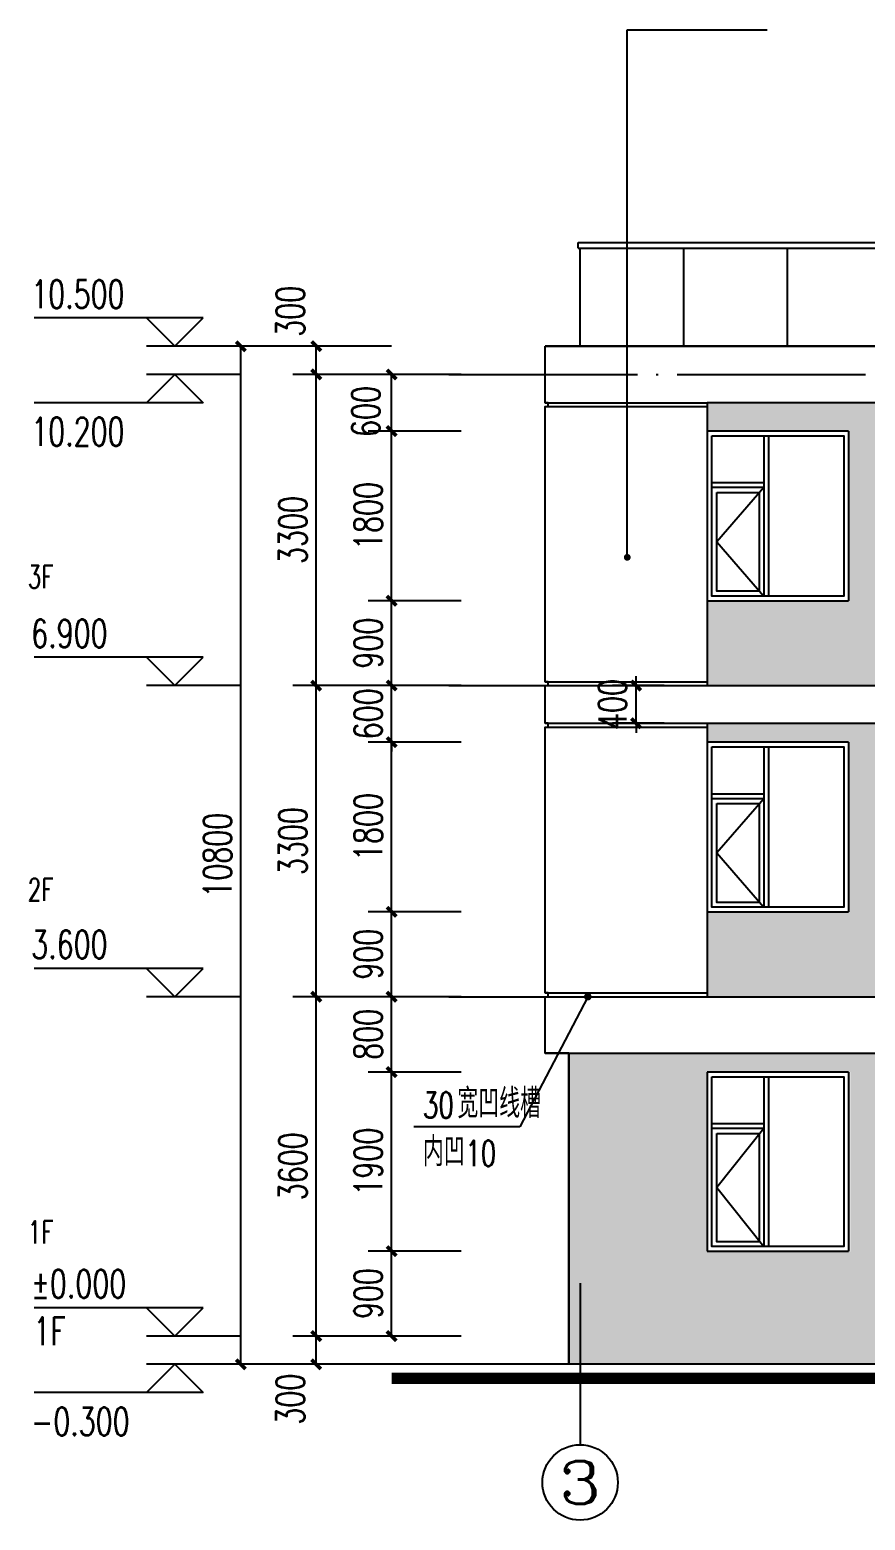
# Model space of a CAD drawing. Extents: x 79570 to 678837, y -1139230 to -612789.
# Drawn here: x 533502 to 542368, y -838727 to -822916 of the extents above; entities that cross this region are included whole.
import ezdxf
from ezdxf.enums import TextEntityAlignment as Align

# ---------------------------------------------------------------- set-up
doc = ezdxf.new("R2010")
doc.units = 0
doc.header["$LTSCALE"] = 1000
doc.header["$MEASUREMENT"] = 0
doc.linetypes.add('DOTE', pattern=[2.42, 2, -0.2, 0.02, -0.2])
for name, color, linetype in [('5', 5, 'Continuous'), ('A-注-尺寸标注......ANNO-DIMS', 90, 'Continuous'), ('A-注-尺寸标注.....ANNO-DIMS', 90, 'Continuous'), ('A-注-尺寸标注01...ANNO-DIMS-01', 95, 'Continuous'), ('A-立-填充(灰).....ELEV-PATT-SC45', 252, 'Continuous'), ('A-立-线.25........ELEV-L.25', 141, 'Continuous'), ('A-立-轮廓线.35....ELEV-OUTL.35', 31, 'Continuous'), ('A-立-门窗.........ELEV-DOWD', 146, 'Continuous'), ('A-通-轴线..........COMM-GRID', 27, 'DOTE'), ('AXIS_TEXT', 7, 'Continuous'), ('DIM_ELEV', 3, 'Continuous'), ('DIM_LEAD', 3, 'Continuous'), ('PUB_TEXT', 7, 'Continuous')]:
    doc.layers.add(name, color=color, linetype=linetype)
doc.styles.add('_TCH_AXIS', font='COMPLEX', dxfattribs={"bigfont": 'GBCBIG'})
doc.styles.add('_TCH_DIM', font='SIMPLEX', dxfattribs={"bigfont": 'GBCBIG'})
doc.styles.add('_TCH_DIM_T3', font='SIMPLEX', dxfattribs={"width": 0.705882, "bigfont": 'GBCBIG'})
doc.styles.add('COMPLEX', font='COMPLEX')
doc.dimstyles.new('_TCH_ARCH&&100', dxfattribs={"dimtxt": 297.5, "dimasz": 100, "dimexe": 250, "dimexo": 300, "dimgap": 100, "dimtad": 1, "dimdec": 0, "dimzin": 0, "dimdsep": 46, "dimtxsty": '_TCH_DIM_T3', "dimblk": 'ARCHTICK', "dimcen": 0.09, "dimclrt": 7, "dimazin": 2, "dimtfac": 1, "dimtdec": 0, "dimtix": 1, "dimtmove": 2, "dimatfit": 3, "dimfxl": 1, "dimtolj": 1, "dimtzin": 0, "dimarcsym": 0})

# ---------------------------------------------------------------- blocks, each defined once
blk = doc.blocks.new('_ArchTick')
at = {"color": 0, "linetype": 'ByBlock', "const_width": 0.4}
blk.add_lwpolyline([(-0.5, -0.5), (0.5, 0.5)], dxfattribs=at)
blk = doc.blocks.new('*D2463')
at = {"layer": 'A-注-尺寸标注......ANNO-DIMS', "color": 0, "lineweight": -2, "transparency": 16777216}
for p, q in [((537342, -826273), (536292, -826273)), ((536542, -826573), (536542, -826273)), ((537342, -826573), (536292, -826573))]:
    blk.add_line(p, q, dxfattribs=at)
at = {"layer": 'Defpoints', "color": 0, "transparency": 16777216}
for p in [(536542, -826273), (537642, -826273), (537642, -826573)]:
    blk.add_point(p, dxfattribs=at)
at = {"layer": 'A-注-尺寸标注......ANNO-DIMS', "color": 0, "lineweight": -2, "transparency": 16777216, "xscale": 100, "yscale": 100, "zscale": 100}
for p, rotation in [((536542, -826273), 90), ((536542, -826573), 270)]:
    blk.add_blockref('_ArchTick', p, dxfattribs=dict(at, rotation=rotation))
at = {"layer": 'A-注-尺寸标注......ANNO-DIMS', "color": 7, "transparency": 16777216, "insert": (536267, -825903), "char_height": 297.5, "attachment_point": 5, "rotation": 90, "style": '_TCH_DIM_T3'}
blk.add_mtext('\\A1;300', dxfattribs=at)
blk = doc.blocks.new('*D2464')
at = {"layer": 'A-注-尺寸标注......ANNO-DIMS', "color": 0, "lineweight": -2, "transparency": 16777216}
for p, q in [((537342, -826573), (536292, -826573)), ((536542, -829873), (536542, -826573)), ((537342, -829873), (536292, -829873))]:
    blk.add_line(p, q, dxfattribs=at)
at = {"layer": 'Defpoints', "color": 0, "transparency": 16777216}
for p in [(536542, -826573), (537642, -826573), (537642, -829873)]:
    blk.add_point(p, dxfattribs=at)
at = {"layer": 'A-注-尺寸标注......ANNO-DIMS', "color": 0, "lineweight": -2, "transparency": 16777216, "xscale": 100, "yscale": 100, "zscale": 100}
for p, rotation in [((536542, -826573), 90), ((536542, -829873), 270)]:
    blk.add_blockref('_ArchTick', p, dxfattribs=dict(at, rotation=rotation))
at = {"layer": 'A-注-尺寸标注......ANNO-DIMS', "color": 7, "transparency": 16777216, "insert": (536293, -828223), "char_height": 297.5, "attachment_point": 5, "rotation": 90, "style": '_TCH_DIM_T3'}
blk.add_mtext('\\A1;3300', dxfattribs=at)
blk = doc.blocks.new('*D2465')
at = {"layer": 'A-注-尺寸标注......ANNO-DIMS', "color": 0, "lineweight": -2, "transparency": 16777216}
for p, q in [((537342, -829873), (536292, -829873)), ((536542, -833173), (536542, -829873)), ((537342, -833173), (536292, -833173))]:
    blk.add_line(p, q, dxfattribs=at)
at = {"layer": 'Defpoints', "color": 0, "transparency": 16777216}
for p in [(536542, -829873), (537642, -829873), (537642, -833173)]:
    blk.add_point(p, dxfattribs=at)
at = {"layer": 'A-注-尺寸标注......ANNO-DIMS', "color": 0, "lineweight": -2, "transparency": 16777216, "xscale": 100, "yscale": 100, "zscale": 100}
for p, rotation in [((536542, -829873), 90), ((536542, -833173), 270)]:
    blk.add_blockref('_ArchTick', p, dxfattribs=dict(at, rotation=rotation))
at = {"layer": 'A-注-尺寸标注......ANNO-DIMS', "color": 7, "transparency": 16777216, "insert": (536293, -831523), "char_height": 297.5, "attachment_point": 5, "rotation": 90, "style": '_TCH_DIM_T3'}
blk.add_mtext('\\A1;3300', dxfattribs=at)
blk = doc.blocks.new('*D2466')
at = {"layer": 'A-注-尺寸标注......ANNO-DIMS', "color": 0, "lineweight": -2, "transparency": 16777216}
for p, q in [((537342, -833173), (536292, -833173)), ((536542, -836773), (536542, -833173)), ((537342, -836773), (536292, -836773))]:
    blk.add_line(p, q, dxfattribs=at)
at = {"layer": 'Defpoints', "color": 0, "transparency": 16777216}
for p in [(536542, -833173), (537642, -833173), (537642, -836773)]:
    blk.add_point(p, dxfattribs=at)
at = {"layer": 'A-注-尺寸标注......ANNO-DIMS', "color": 0, "lineweight": -2, "transparency": 16777216, "xscale": 100, "yscale": 100, "zscale": 100}
for p, rotation in [((536542, -833173), 90), ((536542, -836773), 270)]:
    blk.add_blockref('_ArchTick', p, dxfattribs=dict(at, rotation=rotation))
at = {"layer": 'A-注-尺寸标注......ANNO-DIMS', "color": 7, "transparency": 16777216, "insert": (536293, -834973), "char_height": 297.5, "attachment_point": 5, "rotation": 90, "style": '_TCH_DIM_T3'}
blk.add_mtext('\\A1;3600', dxfattribs=at)
blk = doc.blocks.new('*D2467')
at = {"layer": 'A-注-尺寸标注......ANNO-DIMS', "color": 0, "lineweight": -2, "transparency": 16777216}
for p, q in [((537342, -836773), (536292, -836773)), ((536542, -837073), (536542, -836773)), ((537342, -837073), (536292, -837073))]:
    blk.add_line(p, q, dxfattribs=at)
at = {"layer": 'Defpoints', "color": 0, "transparency": 16777216}
for p in [(536542, -836773), (537642, -836773), (537642, -837073)]:
    blk.add_point(p, dxfattribs=at)
at = {"layer": 'A-注-尺寸标注......ANNO-DIMS', "color": 0, "lineweight": -2, "transparency": 16777216, "xscale": 100, "yscale": 100, "zscale": 100}
for p, rotation in [((536542, -836773), 90), ((536542, -837073), 270)]:
    blk.add_blockref('_ArchTick', p, dxfattribs=dict(at, rotation=rotation))
at = {"layer": 'A-注-尺寸标注......ANNO-DIMS', "color": 7, "transparency": 16777216, "insert": (536267, -837443), "char_height": 297.5, "attachment_point": 5, "rotation": 90, "style": '_TCH_DIM_T3'}
blk.add_mtext('\\A1;300', dxfattribs=at)
blk = doc.blocks.new('*D2468')
at = {"layer": 'A-注-尺寸标注......ANNO-DIMS', "color": 0, "lineweight": -2, "transparency": 16777216}
for p, q in [((537342, -826273), (535492, -826273)), ((535742, -837073), (535742, -826273)), ((537342, -837073), (535492, -837073))]:
    blk.add_line(p, q, dxfattribs=at)
at = {"layer": 'Defpoints', "color": 0, "transparency": 16777216}
for p in [(535742, -826273), (537642, -826273), (537642, -837073)]:
    blk.add_point(p, dxfattribs=at)
at = {"layer": 'A-注-尺寸标注......ANNO-DIMS', "color": 0, "lineweight": -2, "transparency": 16777216, "xscale": 100, "yscale": 100, "zscale": 100}
for p, rotation in [((535742, -826273), 90), ((535742, -837073), 270)]:
    blk.add_blockref('_ArchTick', p, dxfattribs=dict(at, rotation=rotation))
at = {"layer": 'A-注-尺寸标注......ANNO-DIMS', "color": 7, "transparency": 16777216, "insert": (535493, -831673), "char_height": 297.5, "attachment_point": 5, "rotation": 90, "style": '_TCH_DIM_T3'}
blk.add_mtext('\\A1;10800', dxfattribs=at)
blk = doc.blocks.new('*D2502')
at = {"layer": 'A-注-尺寸标注01...ANNO-DIMS-01', "color": 0, "lineweight": -2, "transparency": 16777216}
for p, q in [((538080, -835873), (537092, -835873)), ((537342, -836773), (537342, -835873)), ((538080, -836773), (537092, -836773))]:
    blk.add_line(p, q, dxfattribs=at)
at = {"layer": 'Defpoints', "color": 0, "transparency": 16777216}
for p in [(537342, -835873), (538380, -835873), (538380, -836773)]:
    blk.add_point(p, dxfattribs=at)
at = {"layer": 'A-注-尺寸标注01...ANNO-DIMS-01', "color": 0, "lineweight": -2, "transparency": 16777216, "xscale": 100, "yscale": 100, "zscale": 100}
for p, rotation in [((537342, -835873), 90), ((537342, -836773), 270)]:
    blk.add_blockref('_ArchTick', p, dxfattribs=dict(at, rotation=rotation))
at = {"layer": 'A-注-尺寸标注01...ANNO-DIMS-01', "color": 7, "transparency": 16777216, "insert": (537093, -836323), "char_height": 297.5, "attachment_point": 5, "rotation": 90, "style": '_TCH_DIM_T3'}
blk.add_mtext('\\A1;900', dxfattribs=at)
blk = doc.blocks.new('*D2503')
at = {"layer": 'A-注-尺寸标注01...ANNO-DIMS-01', "color": 0, "lineweight": -2, "transparency": 16777216}
for p, q in [((538080, -833973), (537092, -833973)), ((537342, -835873), (537342, -833973)), ((538080, -835873), (537092, -835873))]:
    blk.add_line(p, q, dxfattribs=at)
at = {"layer": 'Defpoints', "color": 0, "transparency": 16777216}
for p in [(537342, -833973), (538380, -833973), (538380, -835873)]:
    blk.add_point(p, dxfattribs=at)
at = {"layer": 'A-注-尺寸标注01...ANNO-DIMS-01', "color": 0, "lineweight": -2, "transparency": 16777216, "xscale": 100, "yscale": 100, "zscale": 100}
for p, rotation in [((537342, -833973), 90), ((537342, -835873), 270)]:
    blk.add_blockref('_ArchTick', p, dxfattribs=dict(at, rotation=rotation))
at = {"layer": 'A-注-尺寸标注01...ANNO-DIMS-01', "color": 7, "transparency": 16777216, "insert": (537093, -834923), "char_height": 297.5, "attachment_point": 5, "rotation": 90, "style": '_TCH_DIM_T3'}
blk.add_mtext('\\A1;1900', dxfattribs=at)
blk = doc.blocks.new('*D2504')
at = {"layer": 'A-注-尺寸标注01...ANNO-DIMS-01', "color": 0, "lineweight": -2, "transparency": 16777216}
for p, q in [((538080, -833173), (537092, -833173)), ((537342, -833973), (537342, -833173)), ((538080, -833973), (537092, -833973))]:
    blk.add_line(p, q, dxfattribs=at)
at = {"layer": 'Defpoints', "color": 0, "transparency": 16777216}
for p in [(537342, -833173), (538380, -833173), (538380, -833973)]:
    blk.add_point(p, dxfattribs=at)
at = {"layer": 'A-注-尺寸标注01...ANNO-DIMS-01', "color": 0, "lineweight": -2, "transparency": 16777216, "xscale": 100, "yscale": 100, "zscale": 100}
for p, rotation in [((537342, -833173), 90), ((537342, -833973), 270)]:
    blk.add_blockref('_ArchTick', p, dxfattribs=dict(at, rotation=rotation))
at = {"layer": 'A-注-尺寸标注01...ANNO-DIMS-01', "color": 7, "transparency": 16777216, "insert": (537093, -833573), "char_height": 297.5, "attachment_point": 5, "rotation": 90, "style": '_TCH_DIM_T3'}
blk.add_mtext('\\A1;800', dxfattribs=at)
blk = doc.blocks.new('*D2505')
at = {"layer": 'A-注-尺寸标注01...ANNO-DIMS-01', "color": 0, "lineweight": -2, "transparency": 16777216}
for p, q in [((538080, -832273), (537092, -832273)), ((537342, -833173), (537342, -832273)), ((538080, -833173), (537092, -833173))]:
    blk.add_line(p, q, dxfattribs=at)
at = {"layer": 'Defpoints', "color": 0, "transparency": 16777216}
for p in [(537342, -832273), (538380, -832273), (538380, -833173)]:
    blk.add_point(p, dxfattribs=at)
at = {"layer": 'A-注-尺寸标注01...ANNO-DIMS-01', "color": 0, "lineweight": -2, "transparency": 16777216, "xscale": 100, "yscale": 100, "zscale": 100}
for p, rotation in [((537342, -832273), 90), ((537342, -833173), 270)]:
    blk.add_blockref('_ArchTick', p, dxfattribs=dict(at, rotation=rotation))
at = {"layer": 'A-注-尺寸标注01...ANNO-DIMS-01', "color": 7, "transparency": 16777216, "insert": (537093, -832723), "char_height": 297.5, "attachment_point": 5, "rotation": 90, "style": '_TCH_DIM_T3'}
blk.add_mtext('\\A1;900', dxfattribs=at)
blk = doc.blocks.new('*D2506')
at = {"layer": 'A-注-尺寸标注01...ANNO-DIMS-01', "color": 0, "lineweight": -2, "transparency": 16777216}
for p, q in [((538080, -830473), (537092, -830473)), ((537342, -832273), (537342, -830473)), ((538080, -832273), (537092, -832273))]:
    blk.add_line(p, q, dxfattribs=at)
at = {"layer": 'Defpoints', "color": 0, "transparency": 16777216}
for p in [(537342, -830473), (538380, -830473), (538380, -832273)]:
    blk.add_point(p, dxfattribs=at)
at = {"layer": 'A-注-尺寸标注01...ANNO-DIMS-01', "color": 0, "lineweight": -2, "transparency": 16777216, "xscale": 100, "yscale": 100, "zscale": 100}
for p, rotation in [((537342, -830473), 90), ((537342, -832273), 270)]:
    blk.add_blockref('_ArchTick', p, dxfattribs=dict(at, rotation=rotation))
at = {"layer": 'A-注-尺寸标注01...ANNO-DIMS-01', "color": 7, "transparency": 16777216, "insert": (537093, -831373), "char_height": 297.5, "attachment_point": 5, "rotation": 90, "style": '_TCH_DIM_T3'}
blk.add_mtext('\\A1;1800', dxfattribs=at)
blk = doc.blocks.new('*D2507')
at = {"layer": 'A-注-尺寸标注01...ANNO-DIMS-01', "color": 0, "lineweight": -2, "transparency": 16777216}
for p, q in [((538080, -829873), (537092, -829873)), ((537342, -829873), (537342, -829773)), ((537342, -830473), (537342, -829873)), ((538080, -830473), (537092, -830473)), ((537342, -830473), (537342, -830573))]:
    blk.add_line(p, q, dxfattribs=at)
at = {"layer": 'Defpoints', "color": 0, "transparency": 16777216}
for p in [(537342, -829873), (538380, -829873), (538380, -830473)]:
    blk.add_point(p, dxfattribs=at)
at = {"layer": 'A-注-尺寸标注01...ANNO-DIMS-01', "color": 0, "lineweight": -2, "transparency": 16777216, "xscale": 100, "yscale": 100, "zscale": 100}
for p, rotation in [((537342, -829873), 270), ((537342, -830473), 90)]:
    blk.add_blockref('_ArchTick', p, dxfattribs=dict(at, rotation=rotation))
at = {"layer": 'A-注-尺寸标注01...ANNO-DIMS-01', "color": 7, "transparency": 16777216, "insert": (537093, -830173), "char_height": 297.5, "attachment_point": 5, "rotation": 90, "style": '_TCH_DIM_T3'}
blk.add_mtext('\\A1;600', dxfattribs=at)
blk = doc.blocks.new('*D2508')
at = {"layer": 'A-注-尺寸标注01...ANNO-DIMS-01', "color": 0, "lineweight": -2, "transparency": 16777216}
for p, q in [((538080, -828973), (537092, -828973)), ((537342, -829873), (537342, -828973)), ((538080, -829873), (537092, -829873))]:
    blk.add_line(p, q, dxfattribs=at)
at = {"layer": 'Defpoints', "color": 0, "transparency": 16777216}
for p in [(537342, -828973), (538380, -828973), (538380, -829873)]:
    blk.add_point(p, dxfattribs=at)
at = {"layer": 'A-注-尺寸标注01...ANNO-DIMS-01', "color": 0, "lineweight": -2, "transparency": 16777216, "xscale": 100, "yscale": 100, "zscale": 100}
for p, rotation in [((537342, -828973), 90), ((537342, -829873), 270)]:
    blk.add_blockref('_ArchTick', p, dxfattribs=dict(at, rotation=rotation))
at = {"layer": 'A-注-尺寸标注01...ANNO-DIMS-01', "color": 7, "transparency": 16777216, "insert": (537093, -829423), "char_height": 297.5, "attachment_point": 5, "rotation": 90, "style": '_TCH_DIM_T3'}
blk.add_mtext('\\A1;900', dxfattribs=at)
blk = doc.blocks.new('*D2509')
at = {"layer": 'A-注-尺寸标注01...ANNO-DIMS-01', "color": 0, "lineweight": -2, "transparency": 16777216}
for p, q in [((538080, -827173), (537092, -827173)), ((537342, -828973), (537342, -827173)), ((538080, -828973), (537092, -828973))]:
    blk.add_line(p, q, dxfattribs=at)
at = {"layer": 'Defpoints', "color": 0, "transparency": 16777216}
for p in [(537342, -827173), (538380, -827173), (538380, -828973)]:
    blk.add_point(p, dxfattribs=at)
at = {"layer": 'A-注-尺寸标注01...ANNO-DIMS-01', "color": 0, "lineweight": -2, "transparency": 16777216, "xscale": 100, "yscale": 100, "zscale": 100}
for p, rotation in [((537342, -827173), 90), ((537342, -828973), 270)]:
    blk.add_blockref('_ArchTick', p, dxfattribs=dict(at, rotation=rotation))
at = {"layer": 'A-注-尺寸标注01...ANNO-DIMS-01', "color": 7, "transparency": 16777216, "insert": (537093, -828073), "char_height": 297.5, "attachment_point": 5, "rotation": 90, "style": '_TCH_DIM_T3'}
blk.add_mtext('\\A1;1800', dxfattribs=at)
blk = doc.blocks.new('*D2510')
at = {"layer": 'A-注-尺寸标注01...ANNO-DIMS-01', "color": 0, "lineweight": -2, "transparency": 16777216}
for p, q in [((538080, -826573), (537092, -826573)), ((537342, -827173), (537342, -826573)), ((538080, -827173), (537092, -827173))]:
    blk.add_line(p, q, dxfattribs=at)
at = {"layer": 'Defpoints', "color": 0, "transparency": 16777216}
for p in [(537342, -826573), (538380, -826573), (538380, -827173)]:
    blk.add_point(p, dxfattribs=at)
at = {"layer": 'A-注-尺寸标注01...ANNO-DIMS-01', "color": 0, "lineweight": -2, "transparency": 16777216, "xscale": 100, "yscale": 100, "zscale": 100}
for p, rotation in [((537342, -826573), 90), ((537342, -827173), 270)]:
    blk.add_blockref('_ArchTick', p, dxfattribs=dict(at, rotation=rotation))
at = {"layer": 'A-注-尺寸标注01...ANNO-DIMS-01', "color": 7, "transparency": 16777216, "insert": (537067, -826965), "char_height": 297.5, "attachment_point": 5, "rotation": 90, "style": '_TCH_DIM_T3'}
blk.add_mtext('\\A1;600', dxfattribs=at)
blk = doc.blocks.new('_AXISO')
blk.add_circle((0, 0), 0.5)
at = {"layer": 'AXIS_TEXT', "style": 'COMPLEX', "width": 1.041667}
blk.add_attdef('A', text='', height=0.56, dxfattribs=at).set_placement((-0.25, -0.28), (0.25, -0.28), align=Align.FIT)
blk = doc.blocks.new('*D3307')
at = {"layer": 'A-注-尺寸标注01...ANNO-DIMS-01', "color": 0, "lineweight": -2, "transparency": 16777216}
for p, q in [((540235, -829873), (539686, -829873)), ((539936, -829873), (539936, -829773)), ((539936, -830273), (539936, -829873)), ((540235, -830273), (539686, -830273)), ((539936, -830273), (539936, -830373))]:
    blk.add_line(p, q, dxfattribs=at)
at = {"layer": 'Defpoints', "color": 0, "transparency": 16777216}
for p in [(539936, -829873), (540535, -829873), (540535, -830273)]:
    blk.add_point(p, dxfattribs=at)
at = {"layer": 'A-注-尺寸标注01...ANNO-DIMS-01', "color": 0, "lineweight": -2, "transparency": 16777216, "xscale": 100, "yscale": 100, "zscale": 100}
for p, rotation in [((539936, -829873), 270), ((539936, -830273), 90)]:
    blk.add_blockref('_ArchTick', p, dxfattribs=dict(at, rotation=rotation))
at = {"layer": 'A-注-尺寸标注01...ANNO-DIMS-01', "color": 7, "transparency": 16777216, "insert": (539687, -830073), "char_height": 297.5, "attachment_point": 5, "rotation": 90, "style": '_TCH_DIM_T3'}
blk.add_mtext('\\A1;400', dxfattribs=at)

msp = doc.modelspace()

# ---------------------------------------------------------------- hatches: boundary and pattern name
at = {"layer": 'A-立-填充(灰).....ELEV-PATT-SC45'}
h = msp.add_hatch(color=251, dxfattribs=at)
h.dxf.hatch_style = 1
edge = h.paths.add_edge_path()
edge.add_line((550362.2, -826873.1), (547132.9, -826873.1))
edge.add_line((547132.9, -826873.1), (547132.9, -828549.4))
edge.add_arc((547132.9, -828567.4), 18, -90, 90, ccw=False)
edge.add_arc((547132.9, -828567.4), 18, 90, 270, ccw=False)
edge.add_line((547132.9, -828549.4), (547132.9, -826873.1))
edge.add_line((547132.9, -826873.1), (540692.2, -826873.1))
edge.add_line((540692.2, -826873.1), (540692.2, -827173.1))
edge.add_line((540692.2, -827173.1), (542192.2, -827173.1))
edge.add_line((542192.2, -827173.1), (542192.2, -828973.1))
edge.add_line((542192.2, -828973.1), (540692.2, -828973.1))
edge.add_line((540692.2, -828973.1), (540692.2, -829873.1))
edge.add_line((540692.2, -829873.1), (550362.2, -829873.1))
edge.add_line((550362.2, -829873.1), (550362.2, -826873.1))
h.paths.add_polyline_path([(544682.2, -828973.1), (543182.2, -828973.1), (543182.2, -827173.1), (544682.2, -827173.1)], flags=16)
h.paths.add_polyline_path([(544632.2, -828923.1), (543232.2, -828923.1), (543232.2, -827223.1), (544632.2, -827223.1)], flags=0)
h.paths.add_polyline_path([(548592.2, -828973.1), (548592.2, -827173.1), (549292.2, -827173.1), (549292.2, -828973.1)], flags=16)
h.paths.add_polyline_path([(548642.2, -828923.1), (548642.2, -827223.1), (549242.2, -827223.1), (549242.2, -828923.1)], flags=0)
h.paths.add_polyline_path([(543782.2, -828923.1), (543738.7, -828873.1), (543282.2, -828873.1), (543282.2, -827823.1), (543738.7, -827823.1), (543782.2, -827773.1)], flags=0)
h.paths.add_polyline_path([(548692.2, -828873.1), (548692.2, -827823.1), (549194.4, -827823.1), (549192.2, -827825.3), (549192.2, -828870.8), (549194.4, -828873.1)], flags=0)
h.paths.add_polyline_path([(550362.2, -830273.1), (540692.2, -830273.1), (540692.2, -830473.1), (542192.2, -830473.1), (542192.2, -832273.1), (540692.2, -832273.1), (540692.2, -833173.1), (550362.2, -833173.1)])
h.paths.add_polyline_path([(544682.2, -832273.1), (543182.2, -832273.1), (543182.2, -830473.1), (544682.2, -830473.1)], flags=16)
h.paths.add_polyline_path([(544632.2, -832223.1), (543232.2, -832223.1), (543232.2, -830523.1), (544632.2, -830523.1)], flags=0)
h.paths.add_polyline_path([(543782.2, -832223.1), (543738.7, -832173.1), (543282.2, -832173.1), (543282.2, -831123.1), (543738.7, -831123.1), (543782.2, -831073.1)], flags=0)
h.paths.add_polyline_path([(548592.2, -832273.1), (548592.2, -830473.1), (549292.2, -830473.1), (549292.2, -832273.1)], flags=16)
h.paths.add_polyline_path([(548642.2, -832223.1), (548642.2, -830523.1), (549242.2, -830523.1), (549242.2, -832223.1)], flags=0)
h.paths.add_polyline_path([(548692.2, -832173.1), (548692.2, -831123.1), (549194.4, -831123.1), (549192.2, -831125.3), (549192.2, -832170.8), (549194.4, -832173.1)], flags=0)
h = msp.add_hatch(color=251, dxfattribs=at)
h.dxf.hatch_style = 1
h.paths.add_polyline_path([(550862.2, -833773.1), (539222.2, -833773.1), (539222.2, -837073.1), (542791.5, -837073.1), (542791.5, -836773.1), (543182.2, -836773.1), (543182.2, -834023.1), (543182.2, -833973.1), (544682.2, -833973.1), (544682.2, -836773.1), (545071.5, -836773.1), (545071.5, -837073.1), (550862.2, -837073.1)])
h.paths.add_polyline_path([(548592.2, -833973.1), (549292.2, -833973.1), (549292.2, -835873.1), (548592.2, -835873.1)], flags=16)
h.paths.add_polyline_path([(548642.2, -834023.1), (549242.2, -834023.1), (549242.2, -835823.1), (548642.2, -835823.1)], flags=0)
h.paths.add_polyline_path([(548692.2, -834623.1), (549198.2, -834623.1), (549192.2, -834629.9), (549192.2, -835766.2), (549198.2, -835773.1), (548692.2, -835773.1)], flags=0)
h.paths.add_polyline_path([(542212.2, -835873.1), (540692.2, -835873.1), (540692.2, -833973.1), (542212.2, -833973.1)], flags=16)
h.paths.add_polyline_path([(542212.2, -835823.1), (540812.2, -835823.1), (540812.2, -834023.1), (542212.2, -834023.1)], flags=0)
h.paths.add_polyline_path([(541362.2, -835823.1), (541312.2, -835760.6), (541312.2, -835773.1), (540862.2, -835773.1), (540862.2, -834623.1), (541312.2, -834623.1), (541312.2, -834635.6), (541362.2, -834573.1)], flags=0)
h.paths.add_polyline_path([(542192.2, -835872.3), (542210.6, -835872.3), (542210.6, -833973.1), (542192.2, -833973.1)], flags=16)

# ---------------------------------------------------------------- linework, layer by layer
at = {"layer": '5'}
for p, q in [((539002.2, -826873.1), (540692.2, -826873.1)), ((539002.2, -826913.1), (540692.2, -826913.1)), ((539002.2, -829833.1), (540692.2, -829833.1)), ((539002.2, -829873.1), (540692.2, -829873.1)), ((539002.2, -830273.1), (540692.2, -830273.1)), ((539002.2, -830313.1), (540692.2, -830313.1)), ((539002.2, -833133.1), (540692.2, -833133.1)), ((539002.2, -833173.1), (540692.2, -833173.1))]:
    msp.add_line(p, q, dxfattribs=at)
at = {"layer": 'A-注-尺寸标注.....ANNO-DIMS'}
msp.add_line((539342.2, -836212.1), (539342.2, -837926.7), dxfattribs=at)
at = {"layer": 'A-立-线.25........ELEV-L.25'}
for p, q in [((551112.2, -826273.1), (538972.2, -826273.1)), ((538972.2, -826873.1), (538972.2, -826273.1)), ((538972.2, -826873.1), (539002.2, -826873.1)), ((539002.2, -826913.1), (539002.2, -826873.1)), ((550362.2, -826873.1), (540692.2, -826873.1)), ((540692.2, -826873.1), (540692.2, -829873.1)), ((538972.2, -829833.1), (538972.2, -826913.1)), ((538972.2, -826913.1), (539002.2, -826913.1)), ((542192.2, -827173.1), (540692.2, -827173.1)), ((542192.2, -827173.1), (542192.2, -828973.1)), ((540692.2, -828973.1), (542192.2, -828973.1)), ((538972.2, -829833.1), (539002.2, -829833.1)), ((538972.2, -830273.1), (538972.2, -829873.1)), ((538972.2, -829873.1), (539002.2, -829873.1)), ((539002.2, -829873.1), (539002.2, -829833.1)), ((540692.2, -829873.1), (550362.2, -829873.1)), ((538972.2, -830273.1), (539002.2, -830273.1)), ((538972.2, -833133.1), (538972.2, -830313.1)), ((538972.2, -830313.1), (539002.2, -830313.1)), ((539002.2, -830313.1), (539002.2, -830273.1)), ((540692.2, -830273.1), (540692.2, -833173.1)), ((540692.2, -830273.1), (550362.2, -830273.1)), ((542192.2, -830473.1), (540692.2, -830473.1)), ((542192.2, -830473.1), (542192.2, -832273.1)), ((540692.2, -832273.1), (542192.2, -832273.1)), ((538972.2, -833133.1), (539002.2, -833133.1)), ((538972.2, -833773.1), (538972.2, -833173.1)), ((538972.2, -833173.1), (539002.2, -833173.1)), ((539002.2, -833173.1), (539002.2, -833133.1)), ((540692.2, -833173.1), (550362.2, -833173.1)), ((538972.2, -833773.1), (551112.2, -833773.1)), ((539222.2, -833773.1), (539222.2, -837073.1)), ((542192.2, -833973.1), (540692.2, -833973.1)), ((540692.2, -833973.1), (540692.2, -835873.1)), ((542192.2, -833973.1), (542192.2, -835873.1)), ((540692.2, -835873.1), (542192.2, -835873.1)), ((552742.2, -837073.1), (537342.2, -837073.1))]:
    msp.add_line(p, q, dxfattribs=at)
at = {"layer": 'A-立-线.25........ELEV-L.25', "const_width": 120}
msp.add_lwpolyline([(537342.2, -837223.1), (552742.2, -837223.1)], dxfattribs=at)
at = {"layer": 'A-立-轮廓线.35....ELEV-OUTL.35'}
msp.add_line((538972.2, -826273.1), (551112.2, -826273.1), dxfattribs=at)
msp.add_lwpolyline([(539222.2, -837073.1), (539222.2, -833773.1), (538972.2, -833773.1), (538972.2, -833173.1), (539002.2, -833173.1), (539002.2, -833133.1), (538972.2, -833133.1), (538972.2, -830313.1), (539002.2, -830313.1), (539002.2, -830273.1), (538972.2, -830273.1), (538972.2, -829873.1), (539002.2, -829873.1), (539002.2, -829833.1), (538972.2, -829833.1), (538972.2, -826913.1), (539002.2, -826913.1), (539002.2, -826873.1), (538972.2, -826873.1), (538972.2, -826273.1)], dxfattribs=at)
at = {"layer": 'A-立-门窗.........ELEV-DOWD'}
for p, q in [((539322.2, -825173.1), (542692.2, -825173.1)), ((539322.2, -825233.1), (539322.2, -825173.1)), ((539322.2, -825233.1), (542692.2, -825233.1)), ((539342.2, -826273.1), (539342.2, -825233.1)), ((540442.2, -826273.1), (540442.2, -825233.1)), ((541542.2, -826273.1), (541542.2, -825233.1)), ((541292.2, -827223.1), (541292.2, -828923.1)), ((541342.2, -827223.1), (541342.2, -828923.1)), ((541292.2, -827723.1), (540742.2, -827723.1)), ((541292.2, -827773.1), (540742.2, -827773.1)), ((541292.2, -830523.1), (541292.2, -832223.1)), ((541342.2, -830523.1), (541342.2, -832223.1)), ((541292.2, -831023.1), (540742.2, -831023.1)), ((541292.2, -831073.1), (540742.2, -831073.1)), ((541292.2, -834023.1), (541292.2, -835823.1)), ((541342.2, -834023.1), (541342.2, -835823.1)), ((541292.2, -834523.1), (540742.2, -834523.1)), ((541292.2, -834573.1), (540742.2, -834573.1))]:
    msp.add_line(p, q, dxfattribs=at)
for points in [[(540742.2, -827223.1), (542142.2, -827223.1), (542142.2, -828923.1), (540742.2, -828923.1)], [(540792.2, -827823.1), (541242.2, -827823.1), (541242.2, -828873.1), (540792.2, -828873.1)], [(540742.2, -830523.1), (542142.2, -830523.1), (542142.2, -832223.1), (540742.2, -832223.1)], [(540792.2, -831123.1), (541242.2, -831123.1), (541242.2, -832173.1), (540792.2, -832173.1)], [(540742.2, -834023.1), (542142.2, -834023.1), (542142.2, -835823.1), (540742.2, -835823.1)], [(540792.2, -834623.1), (541242.2, -834623.1), (541242.2, -835773.1), (540792.2, -835773.1)]]:
    msp.add_lwpolyline(points, close=True, dxfattribs=at)
for points in [[(541292.2, -827773.1), (540792.2, -828348.1), (541292.2, -828923.1)], [(541292.2, -831073.1), (540792.2, -831648.1), (541292.2, -832223.1)], [(541292.2, -834573.1), (540792.2, -835198.1), (541292.2, -835823.1)]]:
    msp.add_lwpolyline(points, dxfattribs=at)
at = {"layer": 'A-通-轴线..........COMM-GRID'}
for p, q in [((537950.8, -826573.1), (552720.5, -826573.1)), ((537950.8, -829873.1), (552720.5, -829873.1)), ((537950.8, -833173.1), (552720.5, -833173.1))]:
    msp.add_line(p, q, dxfattribs=at)
at = {"layer": 'DIM_ELEV'}
for p, q in [((535342.2, -825973.1), (533547.2, -825973.1)), ((535042.2, -826273.1), (534742.2, -825973.1)), ((535042.2, -826273.1), (535342.2, -825973.1)), ((535742.2, -826273.1), (534742.2, -826273.1)), ((535042.2, -826573.1), (534742.2, -826873.1)), ((535742.2, -826573.1), (534742.2, -826573.1)), ((535042.2, -826573.1), (535342.2, -826873.1)), ((535342.2, -826873.1), (533547.2, -826873.1)), ((535342.2, -829573.1), (533547.2, -829573.1)), ((535042.2, -829873.1), (534742.2, -829573.1)), ((535042.2, -829873.1), (535342.2, -829573.1)), ((535742.2, -829873.1), (534742.2, -829873.1)), ((535342.2, -832873.1), (533547.2, -832873.1)), ((535042.2, -833173.1), (534742.2, -832873.1)), ((535042.2, -833173.1), (535342.2, -832873.1)), ((535742.2, -833173.1), (534742.2, -833173.1)), ((535342.2, -836473.1), (533547.2, -836473.1)), ((535042.2, -836773.1), (534742.2, -836473.1)), ((535042.2, -836773.1), (535342.2, -836473.1)), ((535742.2, -836773.1), (534742.2, -836773.1)), ((535042.2, -837073.1), (534742.2, -837373.1)), ((535742.2, -837073.1), (534742.2, -837073.1)), ((535042.2, -837073.1), (535342.2, -837373.1)), ((535342.2, -837373.1), (533547.2, -837373.1))]:
    msp.add_line(p, q, dxfattribs=at)
at = {"layer": 'DIM_LEAD', "color": 6}
for p, q in [((539843.1, -828512.4), (539843.1, -822916.3)), ((539843.1, -822916.3), (541327.8, -822916.3))]:
    msp.add_line(p, q, dxfattribs=at)
at = {"layer": 'DIM_LEAD'}
for p, q in [((539424.1, -833173.1), (538701.9, -834555.1)), ((538701.9, -834555.1), (537577.3, -834555.1))]:
    msp.add_line(p, q, dxfattribs=at)
at = {"layer": 'DIM_LEAD', "color": 6, "const_width": 36}
msp.add_lwpolyline([(539843.1, -828530.4, 1), (539843.1, -828494.4, 1)], format="xyb", close=True, dxfattribs=at)
at = {"layer": 'DIM_LEAD', "const_width": 40}
msp.add_lwpolyline([(539433.4, -833155.3, 1), (539414.9, -833190.8, 1)], format="xyb", close=True, dxfattribs=at)

# ---------------------------------------------------------------- block references
at = {"layer": 'A-注-尺寸标注.....ANNO-DIMS'}
ref = msp.add_blockref('_AXISO', (539342.2, -838326.7), dxfattribs=dict(at, xscale=800, yscale=800, zscale=800))
ref.add_attrib('A', '3', dxfattribs={"layer": 'AXIS_TEXT', "height": 452.5, "style": '_TCH_AXIS', "width": 1.5}).set_placement((539115.9, -838553), (539568.5, -838553), align=Align.FIT)

# ---------------------------------------------------------------- texts
at = {"layer": 'PUB_TEXT', "style": '_TCH_DIM', "width": 0.705882}
for s, height, p in [('10.500', 297.5, (533517.2, -825868.1)), ('10.200', 297.5, (533517.2, -827328.1)), ('3F', 238, (533480.3, -828838.7)), ('6.900', 297.5, (533517.2, -829468.1)), ('2F', 238, (533480.3, -832157.7)), ('3.600', 297.5, (533517.2, -832768.1)), ('30', 272, (537673.3, -834459.1)), ('10', 272, (538122.6, -834971.1)), ('1F', 238, (533480.3, -835789.8)), ('%%P0.000', 297.5, (533517.2, -836368.1)), ('1F', 297.5, (533539.3, -836871.7)), ('-0.300', 297.5, (533517.2, -837828.1))]:
    msp.add_text(s, height=height, dxfattribs=at).set_placement(p)
at = {"layer": 'PUB_TEXT', "style": '_TCH_DIM'}
for s, p in [('宽凹线槽', (538039, -834459.1)), ('内凹', (537673.3, -834971.1))]:
    msp.add_text(s, height=308.65, dxfattribs=at).set_placement(p)

# ---------------------------------------------------------------- dimensions: what is measured, and where the dimension line sits
at = {"layer": 'A-注-尺寸标注......ANNO-DIMS'}
for base, p1, p2, picture, middle in [((536542.2, -826273.1), (537642.2, -826573.1), (537642.2, -826273.1), '*D2463', (536267.2, -825903.1)), ((536542.2, -836773.1), (537642.2, -837073.1), (537642.2, -836773.1), '*D2467', (536267.2, -837443.1))]:
    dim = msp.add_linear_dim(base=base, p1=p1, p2=p2, angle=90, dimstyle='_TCH_ARCH&&100', dxfattribs=at)
    dim.commit()
    dim.dimension.update_dxf_attribs({"geometry": picture, "text_midpoint": middle, "dimtype": 161})
for p1, p2, distance, picture, middle in [((537642.2, -837073.1), (537642.2, -826273.1), 1900, '*D2468', (535493.5, -831673.1)), ((537642.2, -829873.1), (537642.2, -826573.1), 1100, '*D2464', (536293.5, -828223.1)), ((537642.2, -833173.1), (537642.2, -829873.1), 1100, '*D2465', (536293.5, -831523.1)), ((537642.2, -836773.1), (537642.2, -833173.1), 1100, '*D2466', (536293.5, -834973.1))]:
    dim = msp.add_aligned_dim(p1=p1, p2=p2, distance=distance, dimstyle='_TCH_ARCH&&100', dxfattribs=at)
    dim.commit()
    dim.dimension.update_dxf_attribs({"geometry": picture, "text_midpoint": middle})
at = {"layer": 'A-注-尺寸标注01...ANNO-DIMS-01'}
dim = msp.add_linear_dim(base=(537342.2, -826573.1), p1=(538379.6, -827173.1), p2=(538379.6, -826573.1), angle=90, dimstyle='_TCH_ARCH&&100', dxfattribs=at)
dim.commit()
dim.dimension.update_dxf_attribs({"geometry": '*D2510', "text_midpoint": (537067.2, -826965.1), "dimtype": 161})
for p1, p2, distance, picture, middle in [((538379.6, -828973.1), (538379.6, -827173.1), 1037.4, '*D2509', (537093.5, -828073.1)), ((538379.6, -829873.1), (538379.6, -828973.1), 1037.4, '*D2508', (537093.5, -829423.1)), ((538379.6, -830473.1), (538379.6, -829873.1), 1037.4, '*D2507', (537093.5, -830173.1)), ((540535, -830273.1), (540535, -829873.1), 599.4, '*D3307', (539686.9, -830073.1)), ((538379.6, -832273.1), (538379.6, -830473.1), 1037.4, '*D2506', (537093.5, -831373.1)), ((538379.6, -833173.1), (538379.6, -832273.1), 1037.4, '*D2505', (537093.5, -832723.1)), ((538379.6, -833973.1), (538379.6, -833173.1), 1037.4, '*D2504', (537093.5, -833573.1)), ((538379.6, -835873.1), (538379.6, -833973.1), 1037.4, '*D2503', (537093.5, -834923.1)), ((538379.6, -836773.1), (538379.6, -835873.1), 1037.4, '*D2502', (537093.5, -836323.1))]:
    dim = msp.add_aligned_dim(p1=p1, p2=p2, distance=distance, dimstyle='_TCH_ARCH&&100', dxfattribs=at)
    dim.commit()
    dim.dimension.update_dxf_attribs({"geometry": picture, "text_midpoint": middle})

doc.saveas('drawing.dxf')
